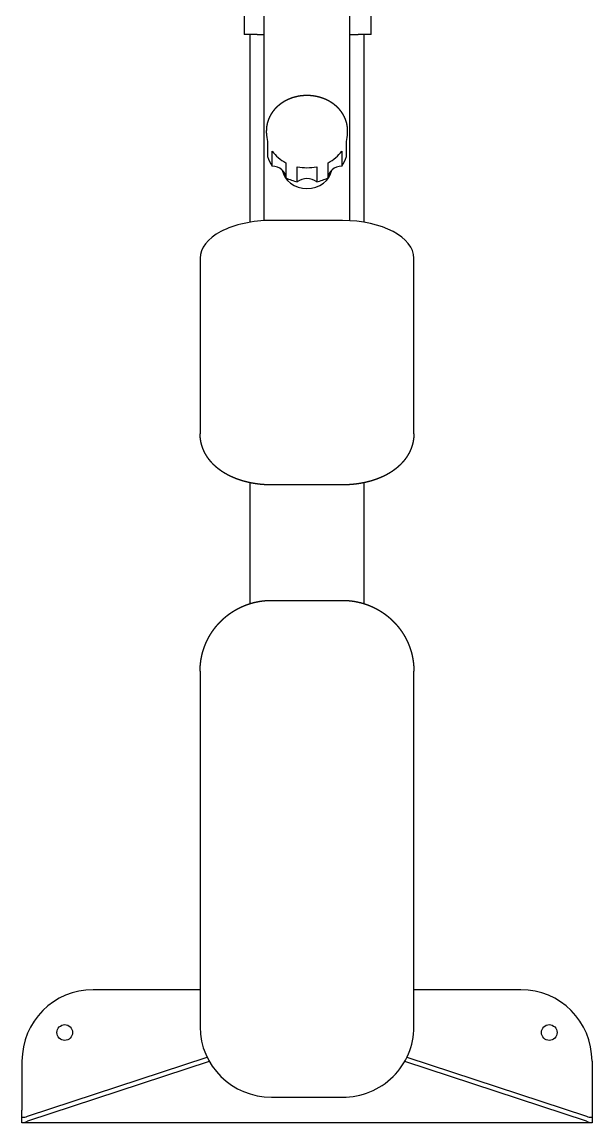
# Model space of a CAD drawing. Header units: millimetres. Extents: x -396 to 32754, y 354 to 22128.
# Drawn here: x 6401 to 6801, y 5983 to 6755 of the extents above; entities that cross this region are included whole.
import ezdxf

# ---------------------------------------------------------------- set-up
doc = ezdxf.new("R2010")
doc.units = ezdxf.units.MM
doc.layers.add('equipments', color=250, linetype='Continuous')
doc.layers.add('furniture', color=26, linetype='Continuous')

# ---------------------------------------------------------------- blocks, each defined once
blk = doc.blocks.new('Fit26')
at = {"layer": 'equipments'}
for p, q in [((-30, 632.46), (-30, 1136.07)), ((30, 632.46), (30, 1136.07)), ((-44, 780.42), (-44, 762.96)), ((45, 762.96), (45, 780.42)), ((-35, 762.96), (-44, 762.96)), ((-40, 762.96), (-40, 631.37)), ((-35, 762.96), (-30, 762.96)), ((30, 762.96), (36, 762.96)), ((45, 762.96), (36, 762.96)), ((40, 762.96), (40, 631.37)), ((-28.5, 693.76), (-28.5, 695.69)), ((28.5, 693.76), (28.5, 695.69)), ((-27.68, 687.99), (-27.68, 677.39)), ((27.67, 677.39), (27.67, 687.99)), ((-24.38, 670.65), (-24.38, 681.25)), ((24.38, 681.25), (24.38, 670.65)), ((-14.76, 673.09), (-14.76, 662.49)), ((14.76, 662.49), (14.76, 673.09)), ((-6.81, 659.69), (-6.81, 670.29)), ((6.81, 670.29), (6.81, 659.69)), ((25, 632.59), (-25, 632.59)), ((-75, 606.09), (-75, 589.13)), ((75, 589.13), (75, 606.09)), ((-75, 589.13), (-75, 483.15)), ((75, 483.15), (75, 589.13)), ((-40, 448.76), (-40, 364.03)), ((40, 448.76), (40, 364.03)), ((25, 447.25), (-25, 447.25)), ((-25, 366.31), (25, 366.31)), ((-75, 316.8), (-75, 70.9)), ((75, 70.9), (75, 316.8)), ((-75, 93.41), (-150, 93.41)), ((150, 93.41), (75, 93.41)), ((-75, 70.9), (-75, 67.29)), ((75, 67.29), (75, 70.9)), ((-200, 43.41), (-200, 9)), ((-196.07, 4.67), (-70.15, 46.15)), ((-68.59, 43.2), (-196.07, 1.21)), ((196.07, 1.21), (68.59, 43.2)), ((70.15, 46.15), (196.07, 4.67)), ((200, 43.41), (200, 9)), ((-25, 18.11), (25, 18.11)), ((-200, 4), (-200, 9)), ((200, 9), (200, 4)), ((-200, 0.24), (-200, 4)), ((-200, 0), (-200, 0.24)), ((200, 0), (-200, 0)), ((200, 4), (200, 0.24)), ((200, 0.24), (200, 0))]:
    blk.add_line(p, q, dxfattribs=at)
for centre in [(-170, 63.41), (170, 63.41)]:
    blk.add_circle(centre, 5.5, dxfattribs=at)
for centre, start, end in [((-150, 43.41), 90.00004, 180.00004), ((150, 43.41), 0.00004, 90.00004)]:
    blk.add_arc(centre, 50, start, end, dxfattribs=at)
for centre, major_axis, ratio, start_param, end_param in [((0, 693.76), (-28.5, 0), 0.848048, 0, 0.241197), ((0, 693.76), (-28.5, 0), 0.848048, 2.900395, 3.141593), ((0, 693.76), (-28.5, 0), 0.848048, 0.544201, 1.026596), ((0, 693.76), (-28.5, 0), 0.848048, 2.114997, 2.597392), ((0, 683.16), (-28.5, 0), 0.848048, 0.241197, 0.544201), ((0, 683.16), (-28.5, 0), 0.848048, 2.597392, 2.900395), ((-24.75, 662.18), (-10, 0), 0.848048, -3.105004, -1.607385), ((0, 669.92), (-17.5, 0), 0.848048, 0.138699, 3.002894), ((0, 693.76), (-28.5, 0), 0.848048, 1.329599, 1.811994), ((24.75, 662.18), (-10, 0), 0.848048, -1.534207, -0.036589), ((0, 683.16), (-28.5, 0), 0.848048, 1.026596, 1.329599), ((0, 653.48), (-10, 0), 0.848048, -2.319606, -0.821987), ((0, 683.16), (-28.5, 0), 0.848048, 1.811994, 2.114997), ((-25, 606.09), (50, 0), 0.529919, 1.570796, 3.141593), ((25, 606.09), (50, 0), 0.529919, 0, 1.570796), ((-25, 67.29), (-50, 0), 0.983607, 0, 1.570796), ((25, 67.29), (-50, 0), 0.983607, 1.570796, 3.141593), ((-196.07, 9), (-7.4, -3.4), 0.495581, 0.80285, 1.347001), ((-196.07, 9), (-13.32, -6.12), 0.495581, 1.055274, 1.347001), ((196.07, 9), (7.4, -3.4), 0.495581, -1.347001, -0.80285), ((196.07, 9), (13.32, -6.12), 0.495581, -1.347001, -1.055274)]:
    blk.add_ellipse(centre, major_axis=major_axis, ratio=ratio, start_param=start_param, end_param=end_param, dxfattribs=at)
for points, knots in [([(28.5, 695.69), (28.5, 696.08), (28.49, 696.47), (28.47, 696.85), (28.44, 697.24), (28.41, 697.63), (28.37, 698.01), (28.33, 698.4), (28.27, 698.78), (28.21, 699.16), (28.14, 699.55), (28.07, 699.93), (27.99, 700.31), (27.9, 700.69), (27.81, 701.07), (27.7, 701.44), (27.6, 701.82), (27.48, 702.19), (27.36, 702.56), (27.23, 702.93), (27.09, 703.3), (26.95, 703.67), (26.8, 704.03), (26.64, 704.4), (26.48, 704.76), (26.31, 705.12), (26.13, 705.47), (25.95, 705.83), (25.76, 706.18), (25.56, 706.53), (25.36, 706.88), (25.15, 707.22), (24.93, 707.56), (24.71, 707.9), (24.48, 708.23), (24.25, 708.56), (24.01, 708.89), (23.77, 709.21), (23.51, 709.53), (23.26, 709.85), (23, 710.16), (22.72, 710.47), (22.45, 710.78), (22.16, 711.09), (21.87, 711.39), (21.58, 711.69), (21.28, 711.98), (20.97, 712.27), (20.66, 712.56), (20.35, 712.84), (20.03, 713.12), (19.7, 713.39), (19.37, 713.65), (19.03, 713.92), (18.69, 714.17), (18.35, 714.43), (18, 714.68), (17.65, 714.92), (17.29, 715.16), (16.92, 715.39), (16.56, 715.62), (16.18, 715.84), (15.8, 716.06), (15.42, 716.28), (15.03, 716.49), (14.64, 716.69), (14.25, 716.89), (13.85, 717.09), (13.45, 717.27), (13.04, 717.46), (12.64, 717.63), (12.23, 717.8), (11.81, 717.97), (11.39, 718.13), (10.97, 718.28), (10.55, 718.43), (10.13, 718.57), (9.7, 718.71), (9.27, 718.84), (8.83, 718.96), (8.4, 719.08), (7.96, 719.19), (7.52, 719.3), (7.08, 719.4), (6.63, 719.5), (6.18, 719.58), (5.74, 719.67), (5.29, 719.74), (4.83, 719.81), (4.38, 719.88), (3.93, 719.93), (3.47, 719.98), (3.02, 720.03), (2.56, 720.07), (2.11, 720.1), (1.65, 720.13), (1.19, 720.15), (0.73, 720.16), (0.28, 720.17), (-0.18, 720.17), (-0.64, 720.16), (-1.1, 720.15), (-1.56, 720.13), (-2.01, 720.11), (-2.47, 720.07), (-2.93, 720.04), (-3.38, 719.99), (-3.84, 719.94), (-4.29, 719.89), (-4.75, 719.83), (-5.2, 719.76), (-5.65, 719.68), (-6.1, 719.6), (-6.55, 719.51), (-6.99, 719.42), (-7.44, 719.32), (-7.88, 719.21), (-8.32, 719.1), (-8.76, 718.98), (-9.19, 718.86), (-9.63, 718.73), (-10.06, 718.59), (-10.49, 718.45), (-10.91, 718.31), (-11.33, 718.15), (-11.75, 717.99), (-12.17, 717.83), (-12.58, 717.66), (-12.99, 717.48), (-13.4, 717.3), (-13.81, 717.11), (-14.21, 716.91), (-14.6, 716.72), (-15, 716.51), (-15.39, 716.3), (-15.77, 716.08), (-16.15, 715.86), (-16.53, 715.64), (-16.9, 715.4), (-17.27, 715.17), (-17.64, 714.93), (-17.99, 714.68), (-18.35, 714.43), (-18.7, 714.17), (-19.04, 713.91), (-19.38, 713.65), (-19.71, 713.38), (-20.04, 713.1), (-20.36, 712.82), (-20.68, 712.54), (-21, 712.25), (-21.31, 711.96), (-21.61, 711.66), (-21.91, 711.36), (-22.2, 711.05), (-22.48, 710.74), (-22.76, 710.43), (-23.04, 710.11), (-23.31, 709.79), (-23.57, 709.46), (-23.83, 709.13), (-24.07, 708.8), (-24.31, 708.47), (-24.55, 708.14), (-24.78, 707.8), (-25, 707.46), (-25.22, 707.11), (-25.42, 706.76), (-25.63, 706.41), (-25.82, 706.06), (-26.01, 705.7), (-26.2, 705.34), (-26.38, 704.97), (-26.55, 704.61), (-26.71, 704.24), (-26.86, 703.87), (-27.01, 703.5), (-27.16, 703.13), (-27.29, 702.75), (-27.42, 702.37), (-27.54, 701.99), (-27.64, 701.68), (-27.72, 701.37), (-27.81, 701.06), (-27.89, 700.75), (-27.96, 700.44), (-28.03, 700.13), (-28.09, 699.82), (-28.15, 699.5), (-28.21, 699.19), (-28.26, 698.87), (-28.31, 698.55), (-28.35, 698.24), (-28.38, 697.92), (-28.41, 697.6), (-28.44, 697.29), (-28.46, 696.97), (-28.48, 696.65), (-28.49, 696.33), (-28.5, 696.01), (-28.5, 695.69)], [6.283185, 6.283185, 6.298774, 6.314362, 6.32995, 6.345538, 6.361127, 6.376715, 6.392303, 6.407891, 6.42348, 6.439068, 6.454656, 6.470244, 6.485832, 6.501421, 6.517009, 6.532597, 6.548185, 6.563774, 6.579362, 6.59495, 6.610665, 6.626379, 6.642093, 6.657808, 6.673522, 6.689237, 6.704951, 6.720665, 6.73638, 6.752094, 6.767809, 6.783523, 6.799237, 6.814952, 6.830666, 6.846381, 6.862095, 6.877809, 6.893524, 6.909238, 6.925204, 6.94117, 6.957136, 6.973101, 6.989067, 7.005033, 7.020999, 7.036965, 7.05293, 7.068896, 7.084862, 7.100828, 7.116794, 7.132759, 7.148725, 7.164691, 7.180657, 7.196623, 7.212588, 7.228554, 7.244713, 7.260871, 7.277029, 7.293187, 7.309346, 7.325504, 7.341662, 7.357821, 7.373979, 7.390137, 7.406296, 7.422454, 7.438612, 7.45477, 7.470929, 7.487087, 7.503245, 7.519404, 7.535562, 7.55172, 7.567968, 7.584215, 7.600463, 7.61671, 7.632958, 7.649205, 7.665453, 7.6817, 7.697948, 7.714195, 7.730443, 7.746691, 7.762938, 7.779186, 7.795433, 7.811681, 7.827928, 7.844176, 7.860423, 7.876671, 7.892939, 7.909208, 7.925477, 7.941745, 7.958014, 7.974283, 7.990551, 8.00682, 8.023089, 8.039357, 8.055626, 8.071894, 8.088163, 8.104432, 8.1207, 8.136969, 8.153238, 8.169506, 8.185775, 8.202044, 8.218284, 8.234524, 8.250764, 8.267004, 8.283243, 8.299483, 8.315723, 8.331963, 8.348203, 8.364443, 8.380683, 8.396923, 8.413163, 8.429403, 8.445643, 8.461883, 8.478123, 8.494363, 8.510603, 8.526843, 8.542979, 8.559116, 8.575253, 8.59139, 8.607527, 8.623664, 8.6398, 8.655937, 8.672074, 8.688211, 8.704348, 8.720485, 8.736621, 8.752758, 8.768895, 8.785032, 8.801169, 8.817306, 8.833443, 8.849579, 8.865505, 8.881431, 8.897357, 8.913283, 8.929209, 8.945135, 8.961061, 8.976987, 8.992913, 9.008839, 9.024765, 9.040691, 9.056617, 9.072543, 9.088469, 9.104395, 9.120321, 9.136247, 9.152173, 9.168099, 9.180933, 9.193767, 9.206601, 9.219435, 9.232268, 9.245102, 9.257936, 9.27077, 9.283604, 9.296438, 9.309272, 9.322106, 9.33494, 9.347774, 9.360608, 9.373442, 9.386276, 9.39911, 9.411944, 9.424778, 9.424778]), ([(-25, 447.25), (-25.64, 447.25), (-26.28, 447.26), (-26.91, 447.27), (-27.55, 447.29), (-28.19, 447.32), (-28.82, 447.35), (-29.46, 447.38), (-30.1, 447.42), (-30.73, 447.47), (-31.37, 447.52), (-32, 447.57), (-32.63, 447.63), (-33.27, 447.7), (-33.9, 447.77), (-34.53, 447.85), (-35.16, 447.93), (-35.79, 448.02), (-36.41, 448.11), (-37.04, 448.21), (-37.66, 448.32), (-38.29, 448.43), (-38.91, 448.55), (-39.53, 448.67), (-40.15, 448.79), (-40.77, 448.93), (-41.39, 449.06), (-42, 449.21), (-42.61, 449.36), (-43.22, 449.51), (-43.83, 449.68), (-44.44, 449.84), (-45.05, 450.02), (-45.65, 450.19), (-46.25, 450.38), (-46.85, 450.57), (-47.45, 450.77), (-48.05, 450.97), (-48.64, 451.18), (-49.23, 451.4), (-49.82, 451.62), (-50.41, 451.85), (-50.99, 452.09), (-51.57, 452.33), (-52.15, 452.58), (-52.73, 452.84), (-53.31, 453.1), (-53.88, 453.38), (-54.45, 453.65), (-55.01, 453.94), (-55.58, 454.24), (-56.14, 454.54), (-56.7, 454.85), (-57.25, 455.17), (-57.81, 455.49), (-58.36, 455.83), (-58.9, 456.17), (-59.45, 456.53), (-59.99, 456.89), (-60.52, 457.26), (-61.06, 457.65), (-61.59, 458.04), (-62.11, 458.44), (-62.63, 458.85), (-63.15, 459.28), (-63.66, 459.71), (-64.17, 460.16), (-64.67, 460.62), (-65.17, 461.09), (-65.66, 461.57), (-66.15, 462.07), (-66.63, 462.58), (-67.1, 463.1), (-67.57, 463.64), (-68.02, 464.18), (-68.47, 464.75), (-68.92, 465.33), (-69.35, 465.92), (-69.77, 466.52), (-70.18, 467.15), (-70.58, 467.78), (-70.87, 468.27), (-71.16, 468.76), (-71.44, 469.27), (-71.71, 469.78), (-71.97, 470.3), (-72.23, 470.83), (-72.47, 471.37), (-72.71, 471.91), (-72.93, 472.46), (-73.15, 473.02), (-73.36, 473.59), (-73.55, 474.16), (-73.74, 474.75), (-73.91, 475.33), (-74.07, 475.93), (-74.22, 476.53), (-74.36, 477.13), (-74.48, 477.74), (-74.59, 478.35), (-74.69, 478.97), (-74.75, 479.35), (-74.79, 479.72), (-74.84, 480.1), (-74.87, 480.48), (-74.91, 480.86), (-74.94, 481.24), (-74.96, 481.62), (-74.98, 482), (-74.99, 482.38), (-75, 482.77), (-75, 483.15)], [1.570796, 1.570796, 1.586504, 1.602212, 1.61792, 1.633628, 1.649336, 1.665044, 1.680752, 1.69646, 1.712168, 1.727876, 1.743584, 1.759292, 1.775, 1.790708, 1.806416, 1.822124, 1.837832, 1.85354, 1.869248, 1.884956, 1.900664, 1.916372, 1.932079, 1.947787, 1.963495, 1.979203, 1.994911, 2.010619, 2.026327, 2.042035, 2.057743, 2.073451, 2.089159, 2.104867, 2.120575, 2.136283, 2.151991, 2.167699, 2.183407, 2.199115, 2.214823, 2.230531, 2.246239, 2.261947, 2.277655, 2.293363, 2.309071, 2.324779, 2.340487, 2.356194, 2.371902, 2.38761, 2.403318, 2.419026, 2.434734, 2.450442, 2.46615, 2.481858, 2.497566, 2.513274, 2.528982, 2.54469, 2.560398, 2.576106, 2.591814, 2.607522, 2.62323, 2.638938, 2.654646, 2.670354, 2.686062, 2.70177, 2.717478, 2.733186, 2.748894, 2.764602, 2.780309, 2.796017, 2.811725, 2.827433, 2.839224, 2.851014, 2.862804, 2.874594, 2.886384, 2.898174, 2.909965, 2.921755, 2.933545, 2.945335, 2.957125, 2.968915, 2.980706, 2.992496, 3.004286, 3.016076, 3.027866, 3.039656, 3.051447, 3.063237, 3.07036, 3.077483, 3.084607, 3.09173, 3.098853, 3.105976, 3.1131, 3.120223, 3.127346, 3.134469, 3.141593, 3.141593]), ([(75, 483.15), (75, 482.65), (74.98, 482.14), (74.96, 481.64), (74.93, 481.14), (74.89, 480.64), (74.84, 480.14), (74.78, 479.64), (74.72, 479.15), (74.64, 478.65), (74.56, 478.16), (74.47, 477.67), (74.37, 477.19), (74.26, 476.71), (74.15, 476.23), (74.02, 475.75), (73.89, 475.28), (73.76, 474.81), (73.61, 474.35), (73.46, 473.89), (73.3, 473.43), (73.12, 472.94), (72.93, 472.46), (72.73, 471.98), (72.53, 471.5), (72.32, 471.03), (72.1, 470.57), (71.88, 470.11), (71.65, 469.66), (71.41, 469.22), (71.17, 468.78), (70.92, 468.35), (70.67, 467.92), (70.41, 467.5), (70.15, 467.09), (69.88, 466.68), (69.6, 466.28), (69.33, 465.89), (69.05, 465.5), (68.76, 465.12), (68.47, 464.75), (68.1, 464.28), (67.72, 463.82), (67.33, 463.37), (66.94, 462.92), (66.55, 462.49), (66.15, 462.07), (65.74, 461.66), (65.33, 461.25), (64.92, 460.85), (64.51, 460.47), (64.09, 460.09), (63.66, 459.72), (63.24, 459.35), (62.81, 459), (62.37, 458.65), (61.94, 458.31), (61.5, 457.97), (61.06, 457.65), (60.62, 457.33), (60.17, 457.02), (59.63, 456.65), (59.09, 456.29), (58.54, 455.95), (57.99, 455.61), (57.44, 455.28), (56.89, 454.96), (56.33, 454.64), (55.77, 454.34), (55.21, 454.04), (54.64, 453.75), (54.07, 453.47), (53.5, 453.2), (52.93, 452.93), (52.35, 452.67), (51.77, 452.42), (51.19, 452.17), (50.61, 451.93), (50.02, 451.7), (49.43, 451.48), (48.84, 451.26), (48.25, 451.04), (47.65, 450.84), (47.06, 450.64), (46.46, 450.44), (45.86, 450.26), (45.25, 450.08), (44.65, 449.9), (44.04, 449.73), (43.43, 449.57), (42.82, 449.41), (42.21, 449.26), (41.59, 449.11), (40.98, 448.97), (40.36, 448.84), (39.74, 448.71), (39.12, 448.59), (38.5, 448.47), (37.88, 448.36), (37.25, 448.25), (36.63, 448.15), (36.05, 448.06), (35.48, 447.98), (34.9, 447.9), (34.32, 447.82), (33.74, 447.75), (33.16, 447.69), (32.58, 447.63), (32, 447.57), (31.42, 447.52), (30.84, 447.47), (30.26, 447.43), (29.67, 447.39), (29.09, 447.36), (28.51, 447.33), (27.92, 447.31), (27.34, 447.29), (26.75, 447.27), (26.17, 447.26), (25.58, 447.25), (25, 447.25)], [0, 0, 0.009384, 0.018768, 0.028152, 0.037536, 0.04692, 0.056305, 0.065689, 0.075073, 0.084457, 0.093841, 0.103225, 0.112609, 0.121993, 0.131377, 0.140761, 0.150145, 0.159529, 0.168914, 0.178298, 0.187682, 0.197935, 0.208189, 0.218442, 0.228696, 0.238949, 0.249203, 0.259457, 0.26971, 0.279964, 0.290217, 0.300471, 0.310724, 0.320978, 0.331232, 0.341485, 0.351739, 0.361992, 0.372246, 0.382499, 0.392753, 0.405833, 0.418914, 0.431995, 0.445075, 0.458156, 0.471236, 0.484317, 0.497398, 0.510478, 0.523559, 0.536639, 0.54972, 0.5628, 0.575881, 0.588962, 0.602042, 0.615123, 0.628203, 0.641284, 0.654364, 0.670072, 0.68578, 0.701488, 0.717196, 0.732904, 0.748612, 0.76432, 0.780028, 0.795736, 0.811444, 0.827152, 0.84286, 0.858568, 0.874276, 0.889984, 0.905692, 0.9214, 0.937108, 0.952816, 0.968524, 0.984232, 0.99994, 1.015648, 1.031356, 1.047064, 1.062772, 1.07848, 1.094187, 1.109895, 1.125603, 1.141311, 1.157019, 1.172727, 1.188435, 1.204143, 1.219851, 1.235559, 1.251267, 1.266975, 1.282683, 1.297089, 1.311494, 1.3259, 1.340306, 1.354711, 1.369117, 1.383523, 1.397928, 1.412334, 1.42674, 1.441145, 1.455551, 1.469957, 1.484362, 1.498768, 1.513174, 1.527579, 1.541985, 1.556391, 1.570796, 1.570796])]:
    blk.add_open_spline(points, degree=1, knots=knots, dxfattribs=at)
for points in [[(-75, 316.8), (-74.99, 317.58), (-74.98, 318.36), (-74.94, 319.15), (-74.9, 319.93), (-74.84, 320.71), (-74.78, 321.49), (-74.69, 322.27), (-74.6, 323.04), (-74.49, 323.82), (-74.38, 324.59), (-74.25, 325.37), (-74.1, 326.14), (-73.95, 326.9), (-73.78, 327.67), (-73.6, 328.43), (-73.41, 329.19), (-73.21, 329.94), (-72.99, 330.7), (-72.76, 331.45), (-72.52, 332.19), (-72.27, 332.93), (-72.01, 333.67), (-71.73, 334.4), (-71.45, 335.13), (-71.15, 335.85), (-70.84, 336.57), (-70.52, 337.29), (-70.19, 337.99), (-69.84, 338.7), (-69.49, 339.39), (-69.12, 340.09), (-68.75, 340.77), (-68.36, 341.45), (-67.96, 342.13), (-67.55, 342.79), (-67.14, 343.45), (-66.71, 344.11), (-66.27, 344.75), (-65.82, 345.39), (-65.36, 346.03), (-64.89, 346.65), (-64.41, 347.27), (-63.92, 347.88), (-63.42, 348.48), (-62.91, 349.08), (-62.4, 349.66), (-61.87, 350.24), (-61.34, 350.81), (-60.79, 351.37), (-60.24, 351.92), (-59.68, 352.47), (-59.11, 353), (-58.53, 353.53), (-57.94, 354.04), (-57.35, 354.55), (-56.75, 355.05), (-56.14, 355.54), (-55.52, 356.02), (-54.89, 356.48), (-54.26, 356.94), (-53.62, 357.39), (-52.98, 357.83), (-52.32, 358.26), (-51.67, 358.68), (-51, 359.09), (-50.33, 359.49), (-49.65, 359.87), (-48.97, 360.25), (-48.28, 360.62), (-47.58, 360.97), (-46.88, 361.32), (-46.17, 361.65), (-45.46, 361.97), (-44.75, 362.28), (-44.03, 362.58), (-43.3, 362.87), (-42.57, 363.15), (-41.84, 363.42), (-41.1, 363.67), (-40.36, 363.91), (-39.61, 364.15), (-38.87, 364.37), (-38.11, 364.57), (-37.36, 364.77), (-36.6, 364.96), (-35.84, 365.13), (-35.08, 365.29), (-34.31, 365.44), (-33.54, 365.58), (-32.77, 365.71), (-32, 365.82), (-31.23, 365.92), (-30.45, 366.01), (-29.68, 366.09), (-28.9, 366.16), (-28.12, 366.21), (-27.34, 366.25), (-26.56, 366.28), (-25.78, 366.3), (-25, 366.31)], [(25, 366.31), (25.78, 366.3), (26.56, 366.28), (27.34, 366.25), (28.12, 366.21), (28.9, 366.16), (29.67, 366.09), (30.45, 366.01), (31.23, 365.92), (32, 365.82), (32.77, 365.71), (33.54, 365.58), (34.31, 365.44), (35.08, 365.29), (35.84, 365.13), (36.6, 364.96), (37.36, 364.77), (38.11, 364.57), (38.86, 364.37), (39.61, 364.15), (40.36, 363.91), (41.1, 363.67), (41.84, 363.42), (42.57, 363.15), (43.3, 362.87), (44.03, 362.58), (44.75, 362.28), (45.46, 361.97), (46.17, 361.65), (46.88, 361.32), (47.58, 360.97), (48.28, 360.62), (48.97, 360.25), (49.65, 359.87), (50.33, 359.49), (51, 359.09), (51.66, 358.68), (52.32, 358.26), (52.98, 357.83), (53.62, 357.39), (54.26, 356.94), (54.89, 356.48), (55.52, 356.02), (56.14, 355.54), (56.75, 355.05), (57.35, 354.55), (57.94, 354.04), (58.53, 353.53), (59.11, 353), (59.68, 352.47), (60.24, 351.92), (60.79, 351.37), (61.33, 350.81), (61.87, 350.24), (62.4, 349.66), (62.91, 349.08), (63.42, 348.48), (63.92, 347.88), (64.41, 347.27), (64.89, 346.65), (65.36, 346.03), (65.82, 345.39), (66.27, 344.75), (66.71, 344.11), (67.14, 343.45), (67.55, 342.79), (67.96, 342.13), (68.36, 341.45), (68.75, 340.77), (69.12, 340.09), (69.49, 339.39), (69.84, 338.7), (70.19, 337.99), (70.52, 337.29), (70.84, 336.57), (71.15, 335.85), (71.45, 335.13), (71.73, 334.4), (72.01, 333.67), (72.27, 332.93), (72.52, 332.19), (72.76, 331.45), (72.99, 330.7), (73.21, 329.94), (73.41, 329.19), (73.6, 328.43), (73.78, 327.67), (73.95, 326.9), (74.1, 326.14), (74.25, 325.37), (74.38, 324.59), (74.49, 323.82), (74.6, 323.04), (74.69, 322.27), (74.77, 321.49), (74.84, 320.71), (74.9, 319.93), (74.94, 319.15), (74.97, 318.36), (74.99, 317.58), (75, 316.8)]]:
    blk.add_open_spline(points, degree=1, dxfattribs=at)

msp = doc.modelspace()

# ---------------------------------------------------------------- block references
at = {"layer": 'furniture'}
msp.add_blockref('Fit26', (6601.06, 5982.82), dxfattribs=at)

doc.saveas('drawing.dxf')
